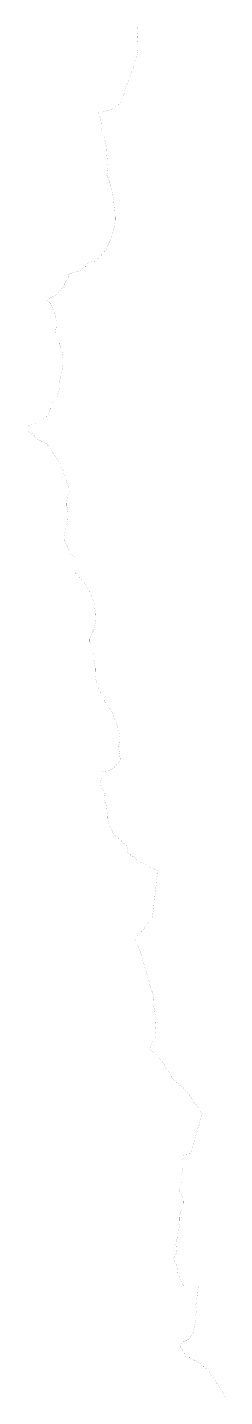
# Model space of a CAD drawing. Header units: metres. Extents: x 255476 to 378809, y 1739479 to 2227865.
# Drawn here: x 255476 to 271623, y 2115833 to 2227865 of the extents above; entities that cross this region are included whole.
import ezdxf

# ---------------------------------------------------------------- set-up
doc = ezdxf.new("R2010")
doc.units = ezdxf.units.M
doc.header["$MEASUREMENT"] = 0
doc.layers.add('COASTLINE', color=5, linetype='Continuous')

msp = doc.modelspace()

# ---------------------------------------------------------------- linework, layer by layer
at = {"layer": 'COASTLINE', "color": 1, "flags": 128}
msp.add_lwpolyline([(264494, 2227863, 5, 5, 0), (264491, 2227851, 5, 5, 0), (264491, 2227832, 5, 5, 0), (264486, 2227763, 5, 5, 0), (264482, 2227726, 5, 5, 0), (264482, 2227717, 5, 5, 0), (264480, 2227639, 5, 5, 0), (264472, 2227551, 5, 5, 0), (264523, 2227086, 5, 5, 0), (264514, 2226966, 5, 5, 0), (264513, 2226919, 5, 5, 0), (264509, 2226863, 5, 5, 0), (264509, 2226854, 5, 5, 0), (264512, 2226817, 5, 5, 0), (264517, 2226744, 5, 5, 0), (264523, 2226677, 5, 5, 0), (264530, 2226577, 5, 5, 0), (264534, 2226451, 5, 5, 0), (264535, 2226369, 5, 5, 0), (264537, 2226231, 5, 5, 0), (264533, 2226075, 5, 5, 0), (264510, 2225895, 5, 5, 0), (264491, 2225802, 5, 5, 0), (264477, 2225700, 5, 5, 0), (264463, 2225633, 5, 5, 0), (264452, 2225568, 5, 5, 0), (264433, 2225474, 5, 5, 0), (264413, 2225396, 5, 5, 0), (264395, 2225327, 5, 5, 0), (264370, 2225235, 5, 5, 0), (264330, 2225099, 5, 5, 0), (264327, 2225091, 5, 5, 0), (264317, 2225049, 5, 5, 0), (264299, 2224976, 5, 5, 0), (264285, 2224935, 5, 5, 0), (264278, 2224910, 5, 5, 0), (264259, 2224851, 5, 5, 0), (264241, 2224796, 5, 5, 0), (264224, 2224751, 5, 5, 0), (264206, 2224704, 5, 5, 0), (264179, 2224632, 5, 5, 0), (264170, 2224614, 5, 5, 0), (264154, 2224557, 5, 5, 0), (264110, 2224434, 5, 5, 0), (264081, 2224370, 5, 5, 0), (264073, 2224349, 5, 5, 0), (264053, 2224294, 5, 5, 0), (264029, 2224229, 5, 5, 0), (264000, 2224151, 5, 5, 0), (263981, 2224105, 5, 5, 0), (263954, 2224026, 5, 5, 0), (263907, 2223919, 5, 5, 0), (263896, 2223893, 5, 5, 0), (263886, 2223864, 5, 5, 0), (263870, 2223821, 5, 5, 0), (263851, 2223761, 5, 5, 0), (263824, 2223697, 5, 5, 0), (263802, 2223623, 5, 5, 0), (263791, 2223591, 5, 5, 0), (263741, 2223353, 5, 5, 0), (263558, 2223116, 5, 5, 0), (263551, 2223060, 5, 5, 0), (263535, 2222997, 5, 5, 0), (263503, 2222858, 5, 5, 0), (263483, 2222806, 5, 5, 0), (263483, 2222805, 5, 5, 0), (263479, 2222789, 5, 5, 0), (263471, 2222760, 5, 5, 0), (263464, 2222722, 5, 5, 0), (263454, 2222678, 5, 5, 0), (263428, 2222552, 5, 5, 0), (263380, 2222396, 5, 5, 0), (263330, 2222278, 5, 5, 0), (263321, 2222259, 5, 5, 0), (263303, 2222206, 5, 5, 0), (263294, 2222179, 5, 5, 0), (263277, 2222126, 5, 5, 0), (263253, 2222010, 5, 5, 0), (263172, 2221852, 5, 5, 0), (263078, 2221675, 5, 5, 0), (262567, 2221235, 5, 5, 0), (262290, 2221163, 5, 5, 0), (262281, 2221159, 5, 5, 0), (262199, 2221122, 5, 5, 0), (262134, 2221101, 5, 5, 0), (262068, 2221069, 5, 5, 0), (261899, 2221010, 5, 5, 0), (261612, 2220960, 5, 5, 0), (261457, 2220980, 5, 5, 0), (261402, 2220971, 5, 5, 0), (261356, 2220976, 5, 5, 0), (261346, 2220939, 5, 5, 0), (261318, 2220882, 5, 5, 0), (261318, 2220881, 5, 5, 0), (261328, 2220837, 5, 5, 0), (261337, 2220806, 5, 5, 0), (261364, 2220719, 5, 5, 0), (261397, 2220610, 5, 5, 0), (261429, 2220498, 5, 5, 0), (261461, 2220362, 5, 5, 0), (261476, 2220286, 5, 5, 0), (261498, 2220175, 5, 5, 0), (261509, 2220071, 5, 5, 0), (261524, 2219899, 5, 5, 0), (261528, 2219762, 5, 5, 0), (261528, 2219702, 5, 5, 0), (261528, 2219686, 5, 5, 0), (261531, 2219649, 5, 5, 0), (261543, 2219588, 5, 5, 0), (261562, 2219497, 5, 5, 0), (261581, 2219391, 5, 5, 0), (261585, 2219377, 5, 5, 0), (261625, 2219257, 5, 5, 0), (261656, 2219166, 5, 5, 0), (261697, 2219042, 5, 5, 0), (261752, 2218870, 5, 5, 0), (261795, 2218709, 5, 5, 0), (261824, 2218578, 5, 5, 0), (261851, 2218462, 5, 5, 0), (261883, 2218319, 5, 5, 0), (261906, 2218203, 5, 5, 0), (261936, 2218021, 5, 5, 0), (261952, 2217868, 5, 5, 0), (261963, 2217703, 5, 5, 0), (261969, 2217546, 5, 5, 0), (261968, 2217467, 5, 5, 0), (261979, 2217421, 5, 5, 0), (261998, 2217241, 5, 5, 0), (262016, 2217033, 5, 5, 0), (262011, 2216863, 5, 5, 0), (262012, 2216671, 5, 5, 0), (261984, 2216471, 5, 5, 0), (262048, 2216095, 5, 5, 0), (261993, 2215852, 5, 5, 0), (261975, 2215790, 5, 5, 0), (262046, 2215648, 5, 5, 0), (262123, 2215481, 5, 5, 0), (262166, 2215362, 5, 5, 0), (262226, 2215176, 5, 5, 0), (262236, 2215050, 5, 5, 0), (262241, 2215031, 5, 5, 0), (262254, 2214979, 5, 5, 0), (262265, 2214938, 5, 5, 0), (262266, 2214932, 5, 5, 0), (262295, 2214862, 5, 5, 0), (262350, 2214660, 5, 5, 0), (262364, 2214553, 5, 5, 0), (262379, 2214497, 5, 5, 0), (262388, 2214456, 5, 5, 0), (262452, 2214199, 5, 5, 0), (262479, 2214039, 5, 5, 0), (262506, 2213903, 5, 5, 0), (262519, 2213801, 5, 5, 0), (262533, 2213727, 5, 5, 0), (262554, 2213558, 5, 5, 0), (262562, 2213446, 5, 5, 0), (262571, 2213414, 5, 5, 0), (262590, 2213302, 5, 5, 0), (262601, 2213200, 5, 5, 0), (262608, 2213140, 5, 5, 0), (262616, 2213058, 5, 5, 0), (262625, 2212980, 5, 5, 0), (262627, 2212933, 5, 5, 0), (262632, 2212903, 5, 5, 0), (262642, 2212813, 5, 5, 0), (262654, 2212679, 5, 5, 0), (262651, 2212589, 5, 5, 0), (262651, 2212582, 5, 5, 0), (262652, 2212545, 5, 5, 0), (262655, 2212473, 5, 5, 0), (262657, 2212419, 5, 5, 0), (262662, 2212347, 5, 5, 0), (262665, 2212242, 5, 5, 0), (262663, 2212143, 5, 5, 0), (262660, 2212065, 5, 5, 0), (262656, 2211998, 5, 5, 0), (262649, 2211900, 5, 5, 0), (262637, 2211793, 5, 5, 0), (262630, 2211747, 5, 5, 0), (262625, 2211701, 5, 5, 0), (262614, 2211639, 5, 5, 0), (262606, 2211577, 5, 5, 0), (262586, 2211481, 5, 5, 0), (262549, 2211328, 5, 5, 0), (262527, 2211251, 5, 5, 0), (262515, 2211213, 5, 5, 0), (262505, 2211172, 5, 5, 0), (262475, 2211067, 5, 5, 0), (262448, 2210984, 5, 5, 0), (262423, 2210914, 5, 5, 0), (262412, 2210885, 5, 5, 0), (262402, 2210857, 5, 5, 0), (262390, 2210825, 5, 5, 0), (262376, 2210789, 5, 5, 0), (262349, 2210717, 5, 5, 0), (262315, 2210618, 5, 5, 0), (262286, 2210544, 5, 5, 0), (262268, 2210497, 5, 5, 0), (262257, 2210463, 5, 5, 0), (262225, 2210366, 5, 5, 0), (262125, 2210165, 5, 5, 0), (262063, 2210042, 5, 5, 0), (262053, 2210022, 5, 5, 0), (262045, 2210002, 5, 5, 0), (262013, 2209918, 5, 5, 0), (261951, 2209703, 5, 5, 0), (261059, 2208723, 5, 5, 0), (260759, 2208683, 5, 5, 0), (260716, 2208668, 5, 5, 0), (260708, 2208665, 5, 5, 0), (260615, 2208622, 5, 5, 0), (260476, 2208593, 5, 5, 0), (260407, 2208494, 5, 5, 0), (260317, 2208388, 5, 5, 0), (260197, 2208265, 5, 5, 0), (260075, 2208174, 5, 5, 0), (259962, 2208091, 5, 5, 0), (259836, 2208022, 5, 5, 0), (259734, 2207963, 5, 5, 0), (259584, 2207895, 5, 5, 0), (259435, 2207846, 5, 5, 0), (259292, 2207807, 5, 5, 0), (259141, 2207777, 5, 5, 0), (259096, 2207774, 5, 5, 0), (259079, 2207763, 5, 5, 0), (258953, 2207703, 5, 5, 0), (258898, 2207679, 5, 5, 0), (258854, 2207581, 5, 5, 0), (258830, 2207396, 5, 5, 0), (258600, 2207001, 5, 5, 0), (258568, 2206964, 5, 5, 0), (258551, 2206932, 5, 5, 0), (258526, 2206881, 5, 5, 0), (258465, 2206748, 5, 5, 0), (258395, 2206630, 5, 5, 0), (258335, 2206538, 5, 5, 0), (258209, 2206331, 5, 5, 0), (257857, 2206031, 5, 5, 0), (257709, 2205921, 5, 5, 0), (257570, 2205836, 5, 5, 0), (257461, 2205780, 5, 5, 0), (257415, 2205754, 5, 5, 0), (257382, 2205728, 5, 5, 0), (257273, 2205649, 5, 5, 0), (257157, 2205573, 5, 5, 0), (257103, 2205543, 5, 5, 0), (257167, 2205467, 5, 5, 0), (257366, 2205277, 5, 5, 0), (257598, 2204730, 5, 5, 0), (257612, 2204665, 5, 5, 0), (257629, 2204632, 5, 5, 0), (257726, 2204421, 5, 5, 0), (257778, 2204216, 5, 5, 0), (257801, 2204123, 5, 5, 0), (257827, 2203969, 5, 5, 0), (257851, 2203755, 5, 5, 0), (257840, 2203577, 5, 5, 0), (257838, 2203355, 5, 5, 0), (257787, 2202996, 5, 5, 0), (257755, 2202921, 5, 5, 0), (257873, 2202824, 5, 5, 0), (258135, 2202037, 5, 5, 0), (258132, 2201959, 5, 5, 0), (258142, 2201915, 5, 5, 0), (258148, 2201851, 5, 5, 0), (258154, 2201830, 5, 5, 0), (258209, 2201666, 5, 5, 0), (258250, 2201524, 5, 5, 0), (258308, 2201354, 5, 5, 0), (258337, 2201179, 5, 5, 0), (258401, 2200680, 5, 5, 0), (258355, 2200557, 5, 5, 0), (258365, 2200430, 5, 5, 0), (258357, 2200253, 5, 5, 0), (258360, 2200233, 5, 5, 0), (258299, 2199694, 5, 5, 0), (258240, 2199617, 5, 5, 0), (258238, 2199583, 5, 5, 0), (258238, 2199431, 5, 5, 0), (258127, 2198972, 5, 5, 0), (258120, 2198966, 5, 5, 0), (258105, 2198897, 5, 5, 0), (258081, 2198790, 5, 5, 0), (258062, 2198663, 5, 5, 0), (258060, 2198652, 5, 5, 0), (258147, 2198466, 5, 5, 0), (257918, 2197602, 5, 5, 0), (257679, 2197363, 5, 5, 0), (257643, 2197333, 5, 5, 0), (257558, 2197199, 5, 5, 0), (257412, 2197076, 5, 5, 0), (257400, 2197057, 5, 5, 0), (257395, 2197048, 5, 5, 0), (257361, 2196969, 5, 5, 0), (257347, 2196941, 5, 5, 0), (257351, 2196816, 5, 5, 0), (257341, 2196626, 5, 5, 0), (257278, 2196369, 5, 5, 0), (257140, 2196136, 5, 5, 0), (256907, 2195871, 5, 5, 0), (256696, 2195781, 5, 5, 0), (256642, 2195755, 5, 5, 0), (256598, 2195740, 5, 5, 0), (256598, 2195740, 5, 5, 0), (256522, 2195659, 5, 5, 0), (256334, 2195532, 5, 5, 0), (256171, 2195447, 5, 5, 0), (255920, 2195356, 5, 5, 0), (255776, 2195336, 5, 5, 0), (255594, 2195300, 5, 5, 0), (255483, 2195281, 5, 5, 0), (255482, 2195225, 5, 5, 0), (255479, 2194793, 5, 5, 0), (255503, 2194788, 5, 5, 0), (255709, 2194711, 5, 5, 0), (255894, 2194593, 5, 5, 0), (256076, 2194437, 5, 5, 0), (256287, 2194125, 5, 5, 0), (256323, 2194116, 5, 5, 0), (256516, 2194056, 5, 5, 0), (256636, 2193993, 5, 5, 0), (256857, 2193895, 5, 5, 0), (257108, 2193731, 5, 5, 0), (257367, 2193443, 5, 5, 0), (257444, 2193184, 5, 5, 0), (257450, 2193177, 5, 5, 0), (257615, 2192975, 5, 5, 0), (257816, 2192693, 5, 5, 0), (258021, 2192399, 5, 5, 0), (258253, 2191993, 5, 5, 0), (258379, 2191667, 5, 5, 0), (258473, 2191351, 5, 5, 0), (258547, 2191092, 5, 5, 0), (258609, 2190901, 5, 5, 0), (258659, 2190778, 5, 5, 0), (258918, 2189944, 5, 5, 0), (258840, 2189656, 5, 5, 0), (258825, 2189586, 5, 5, 0), (258801, 2189495, 5, 5, 0), (258791, 2189449, 5, 5, 0), (258770, 2189331, 5, 5, 0), (258732, 2189188, 5, 5, 0), (258727, 2189168, 5, 5, 0), (258724, 2189139, 5, 5, 0), (258715, 2189045, 5, 5, 0), (258710, 2188954, 5, 5, 0), (258705, 2188894, 5, 5, 0), (258706, 2188834, 5, 5, 0), (258704, 2188735, 5, 5, 0), (258707, 2188701, 5, 5, 0), (258713, 2188663, 5, 5, 0), (258735, 2188553, 5, 5, 0), (258760, 2188425, 5, 5, 0), (258782, 2188286, 5, 5, 0), (258802, 2188126, 5, 5, 0), (258811, 2187914, 5, 5, 0), (258801, 2187761, 5, 5, 0), (258784, 2187578, 5, 5, 0), (258759, 2187429, 5, 5, 0), (258735, 2187296, 5, 5, 0), (258703, 2187144, 5, 5, 0), (258669, 2186998, 5, 5, 0), (258636, 2186875, 5, 5, 0), (258581, 2186690, 5, 5, 0), (258508, 2186522, 5, 5, 0), (258470, 2186431, 5, 5, 0), (258466, 2186420, 5, 5, 0), (258483, 2186296, 5, 5, 0), (258488, 2186250, 5, 5, 0), (258497, 2186210, 5, 5, 0), (258529, 2186091, 5, 5, 0), (258545, 2185893, 5, 5, 0), (258545, 2185878, 5, 5, 0), (258607, 2185742, 5, 5, 0), (258628, 2185620, 5, 5, 0), (258702, 2185520, 5, 5, 0), (258782, 2185316, 5, 5, 0), (258815, 2185184, 5, 5, 0), (258817, 2185175, 5, 5, 0), (258826, 2185150, 5, 5, 0), (258875, 2185009, 5, 5, 0), (258879, 2184988, 5, 5, 0), (258927, 2184931, 5, 5, 0), (258953, 2184883, 5, 5, 0), (258987, 2184842, 5, 5, 0), (259021, 2184781, 5, 5, 0), (259034, 2184764, 5, 5, 0), (259041, 2184754, 5, 5, 0), (259379, 2184513, 5, 5, 0), (259382, 2183245, 5, 5, 0), (259401, 2183225, 5, 5, 0), (259450, 2183175, 5, 5, 0), (259503, 2183116, 5, 5, 0), (259535, 2183081, 5, 5, 0), (259581, 2183030, 5, 5, 0), (259604, 2183005, 5, 5, 0), (259648, 2182960, 5, 5, 0), (259705, 2182896, 5, 5, 0), (259749, 2182844, 5, 5, 0), (259766, 2182822, 5, 5, 0), (259785, 2182802, 5, 5, 0), (259839, 2182740, 5, 5, 0), (259881, 2182691, 5, 5, 0), (259911, 2182654, 5, 5, 0), (259953, 2182605, 5, 5, 0), (259958, 2182600, 5, 5, 0), (259966, 2182593, 5, 5, 0), (260106, 2182451, 5, 5, 0), (260193, 2182317, 5, 5, 0), (260234, 2182257, 5, 5, 0), (260331, 2182093, 5, 5, 0), (260413, 2181956, 5, 5, 0), (260502, 2181796, 5, 5, 0), (260582, 2181648, 5, 5, 0), (260674, 2181466, 5, 5, 0), (260752, 2181279, 5, 5, 0), (260818, 2181093, 5, 5, 0), (260867, 2180924, 5, 5, 0), (260906, 2180789, 5, 5, 0), (260946, 2180614, 5, 5, 0), (260984, 2180434, 5, 5, 0), (261008, 2180269, 5, 5, 0), (261020, 2180198, 5, 5, 0), (261045, 2180034, 5, 5, 0), (261054, 2179813, 5, 5, 0), (261046, 2179671, 5, 5, 0), (261042, 2179593, 5, 5, 0), (261038, 2179489, 5, 5, 0), (261036, 2179469, 5, 5, 0), (261037, 2179447, 5, 5, 0), (261065, 2179294, 5, 5, 0), (260944, 2178622, 5, 5, 0), (260803, 2178347, 5, 5, 0), (260757, 2178230, 5, 5, 0), (260674, 2178076, 5, 5, 0), (260599, 2177944, 5, 5, 0), (260598, 2177942, 5, 5, 0), (260581, 2177850, 5, 5, 0), (260591, 2177788, 5, 5, 0), (260590, 2177644, 5, 5, 0), (260589, 2177623, 5, 5, 0), (260589, 2177581, 5, 5, 0), (260643, 2177448, 5, 5, 0), (260627, 2177375, 5, 5, 0), (260681, 2177327, 5, 5, 0), (260746, 2177131, 5, 5, 0), (260846, 2176931, 5, 5, 0), (260846, 2176834, 5, 5, 0), (260863, 2176788, 5, 5, 0), (260898, 2176587, 5, 5, 0), (260900, 2176457, 5, 5, 0), (260911, 2176304, 5, 5, 0), (260899, 2176150, 5, 5, 0), (260892, 2176114, 5, 5, 0), (260909, 2176072, 5, 5, 0), (260941, 2175957, 5, 5, 0), (260961, 2175864, 5, 5, 0), (260975, 2175775, 5, 5, 0), (260977, 2175766, 5, 5, 0), (260981, 2175748, 5, 5, 0), (260987, 2175717, 5, 5, 0), (261005, 2175633, 5, 5, 0), (261026, 2175431, 5, 5, 0), (261027, 2175319, 5, 5, 0), (261028, 2175202, 5, 5, 0), (261019, 2175115, 5, 5, 0), (261019, 2175115, 5, 5, 0), (261016, 2175034, 5, 5, 0), (261014, 2174978, 5, 5, 0), (261012, 2174918, 5, 5, 0), (261009, 2174864, 5, 5, 0), (261007, 2174840, 5, 5, 0), (261020, 2174772, 5, 5, 0), (261023, 2174763, 5, 5, 0), (261024, 2174752, 5, 5, 0), (261025, 2174744, 5, 5, 0), (261026, 2174738, 5, 5, 0), (261027, 2174735, 5, 5, 0), (261036, 2174697, 5, 5, 0), (261040, 2174675, 5, 5, 0), (261048, 2174648, 5, 5, 0), (261049, 2174643, 5, 5, 0), (261062, 2174601, 5, 5, 0), (261064, 2174594, 5, 5, 0), (261076, 2174564, 5, 5, 0), (261103, 2174449, 5, 5, 0), (261119, 2174383, 5, 5, 0), (261140, 2174291, 5, 5, 0), (261142, 2174279, 5, 5, 0), (261163, 2174230, 5, 5, 0), (261186, 2174150, 5, 5, 0), (261193, 2174125, 5, 5, 0), (261205, 2174088, 5, 5, 0), (261209, 2174075, 5, 5, 0), (261224, 2174034, 5, 5, 0), (261241, 2173984, 5, 5, 0), (261256, 2173937, 5, 5, 0), (261260, 2173924, 5, 5, 0), (261269, 2173896, 5, 5, 0), (261274, 2173879, 5, 5, 0), (261296, 2173817, 5, 5, 0), (261310, 2173754, 5, 5, 0), (261314, 2173741, 5, 5, 0), (261330, 2173687, 5, 5, 0), (261335, 2173670, 5, 5, 0), (261344, 2173642, 5, 5, 0), (261349, 2173626, 5, 5, 0), (261352, 2173622, 5, 5, 0), (261363, 2173597, 5, 5, 0), (261439, 2173461, 5, 5, 0), (261452, 2173436, 5, 5, 0), (261457, 2173428, 5, 5, 0), (261469, 2173408, 5, 5, 0), (261501, 2173348, 5, 5, 0), (261515, 2173322, 5, 5, 0), (261529, 2173294, 5, 5, 0), (261550, 2173251, 5, 5, 0), (261563, 2173225, 5, 5, 0), (261569, 2173213, 5, 5, 0), (261587, 2173179, 5, 5, 0), (261598, 2173158, 5, 5, 0), (261617, 2173123, 5, 5, 0), (261638, 2173077, 5, 5, 0), (261643, 2173067, 5, 5, 0), (261658, 2173041, 5, 5, 0), (261675, 2173004, 5, 5, 0), (261698, 2172960, 5, 5, 0), (261709, 2172934, 5, 5, 0), (261730, 2172893, 5, 5, 0), (261743, 2172860, 5, 5, 0), (261745, 2172857, 5, 5, 0), (261778, 2172788, 5, 5, 0), (261788, 2172764, 5, 5, 0), (261794, 2172752, 5, 5, 0), (261804, 2172731, 5, 5, 0), (261812, 2172716, 5, 5, 0), (261830, 2172679, 5, 5, 0), (261843, 2172657, 5, 5, 0), (261879, 2172587, 5, 5, 0), (261882, 2172580, 5, 5, 0), (261891, 2172568, 5, 5, 0), (261943, 2172485, 5, 5, 0), (261947, 2172477, 5, 5, 0), (261987, 2172418, 5, 5, 0), (262038, 2172348, 5, 5, 0), (262106, 2172241, 5, 5, 0), (262121, 2172220, 5, 5, 0), (262175, 2172146, 5, 5, 0), (262248, 2172037, 5, 5, 0), (262311, 2171947, 5, 5, 0), (262424, 2171770, 5, 5, 0), (262504, 2171582, 5, 5, 0), (262590, 2171365, 5, 5, 0), (262623, 2171245, 5, 5, 0), (262633, 2171210, 5, 5, 0), (262633, 2171210, 5, 5, 0), (262649, 2171177, 5, 5, 0), (262664, 2171139, 5, 5, 0), (262676, 2171115, 5, 5, 0), (262684, 2171096, 5, 5, 0), (262691, 2171083, 5, 5, 0), (262711, 2171038, 5, 5, 0), (262741, 2170975, 5, 5, 0), (262766, 2170909, 5, 5, 0), (262784, 2170864, 5, 5, 0), (262796, 2170829, 5, 5, 0), (262807, 2170802, 5, 5, 0), (262822, 2170760, 5, 5, 0), (262843, 2170706, 5, 5, 0), (262870, 2170618, 5, 5, 0), (262888, 2170557, 5, 5, 0), (262889, 2170554, 5, 5, 0), (262912, 2170473, 5, 5, 0), (262928, 2170406, 5, 5, 0), (262936, 2170362, 5, 5, 0), (262940, 2170341, 5, 5, 0), (262950, 2170308, 5, 5, 0), (262951, 2170303, 5, 5, 0), (262972, 2170246, 5, 5, 0), (263017, 2169855, 5, 5, 0), (263010, 2169791, 5, 5, 0), (263015, 2169741, 5, 5, 0), (263006, 2169638, 5, 5, 0), (263009, 2169575, 5, 5, 0), (263002, 2169497, 5, 5, 0), (262998, 2169429, 5, 5, 0), (262983, 2169311, 5, 5, 0), (262964, 2169197, 5, 5, 0), (262935, 2169061, 5, 5, 0), (262938, 2169030, 5, 5, 0), (262940, 2168977, 5, 5, 0), (263087, 2167956, 5, 5, 0), (262843, 2167625, 5, 5, 0), (262812, 2167579, 5, 5, 0), (262771, 2167527, 5, 5, 0), (262719, 2167466, 5, 5, 0), (262654, 2167403, 5, 5, 0), (262621, 2167373, 5, 5, 0), (262576, 2167330, 5, 5, 0), (262472, 2167257, 5, 5, 0), (262408, 2167219, 5, 5, 0), (262407, 2167218, 5, 5, 0), (262349, 2167180, 5, 5, 0), (262342, 2167174, 5, 5, 0), (262331, 2167168, 5, 5, 0), (262235, 2167105, 5, 5, 0), (262151, 2167076, 5, 5, 0), (262121, 2167063, 5, 5, 0), (262035, 2166998, 5, 5, 0), (261736, 2166971, 5, 5, 0), (261728, 2166969, 5, 5, 0), (261668, 2166955, 5, 5, 0), (261655, 2166952, 5, 5, 0), (261610, 2166938, 5, 5, 0), (261558, 2166927, 5, 5, 0), (261566, 2166826, 5, 5, 0), (261563, 2166718, 5, 5, 0), (261563, 2166655, 5, 5, 0), (261552, 2166474, 5, 5, 0), (261507, 2166303, 5, 5, 0), (261474, 2166205, 5, 5, 0), (261450, 2166135, 5, 5, 0), (261447, 2166120, 5, 5, 0), (261434, 2166055, 5, 5, 0), (261419, 2165948, 5, 5, 0), (261414, 2165926, 5, 5, 0), (261425, 2165875, 5, 5, 0), (261425, 2165875, 5, 5, 0), (261438, 2165858, 5, 5, 0), (261463, 2165811, 5, 5, 0), (261504, 2165784, 5, 5, 0), (261764, 2165328, 5, 5, 0), (261816, 2165063, 5, 5, 0), (261825, 2164900, 5, 5, 0), (261830, 2164681, 5, 5, 0), (261800, 2164578, 5, 5, 0), (261795, 2164519, 5, 5, 0), (261805, 2164502, 5, 5, 0), (261855, 2164396, 5, 5, 0), (261900, 2164288, 5, 5, 0), (261918, 2164225, 5, 5, 0), (261931, 2164186, 5, 5, 0), (261952, 2164105, 5, 5, 0), (261975, 2163999, 5, 5, 0), (261984, 2163901, 5, 5, 0), (261988, 2163859, 5, 5, 0), (261994, 2163780, 5, 5, 0), (261997, 2163693, 5, 5, 0), (261997, 2163644, 5, 5, 0), (261998, 2163593, 5, 5, 0), (262000, 2163584, 5, 5, 0), (262008, 2163538, 5, 5, 0), (262018, 2163475, 5, 5, 0), (262027, 2163393, 5, 5, 0), (262033, 2163312, 5, 5, 0), (262036, 2163221, 5, 5, 0), (262034, 2163176, 5, 5, 0), (262091, 2163101, 5, 5, 0), (262170, 2162557, 5, 5, 0), (262183, 2162542, 5, 5, 0), (262234, 2162467, 5, 5, 0), (262282, 2162399, 5, 5, 0), (262334, 2162311, 5, 5, 0), (262391, 2162202, 5, 5, 0), (262440, 2162062, 5, 5, 0), (262447, 2162030, 5, 5, 0), (262462, 2162010, 5, 5, 0), (262509, 2161886, 5, 5, 0), (262525, 2161863, 5, 5, 0), (262582, 2161764, 5, 5, 0), (262590, 2161746, 5, 5, 0), (262666, 2161736, 5, 5, 0), (263716, 2160815, 5, 5, 0), (263629, 2160485, 5, 5, 0), (263655, 2160435, 5, 5, 0), (263697, 2160320, 5, 5, 0), (263755, 2160288, 5, 5, 0), (263874, 2160205, 5, 5, 0), (263951, 2160133, 5, 5, 0), (263973, 2160115, 5, 5, 0), (264014, 2160083, 5, 5, 0), (264016, 2160081, 5, 5, 0), (264025, 2160076, 5, 5, 0), (264067, 2160046, 5, 5, 0), (264187, 2159989, 5, 5, 0), (264342, 2159853, 5, 5, 0), (264359, 2159840, 5, 5, 0), (264422, 2159796, 5, 5, 0), (264536, 2159719, 5, 5, 0), (264672, 2159628, 5, 5, 0), (264745, 2159572, 5, 5, 0), (264750, 2159568, 5, 5, 0), (264784, 2159550, 5, 5, 0), (264883, 2159487, 5, 5, 0), (264946, 2159446, 5, 5, 0), (264949, 2159443, 5, 5, 0), (264993, 2159418, 5, 5, 0), (265039, 2159393, 5, 5, 0), (265091, 2159364, 5, 5, 0), (265110, 2159354, 5, 5, 0), (265178, 2159335, 5, 5, 0), (265315, 2159270, 5, 5, 0), (265430, 2159210, 5, 5, 0), (265475, 2159181, 5, 5, 0), (266156, 2158861, 5, 5, 0), (265705, 2154963, 5, 5, 0), (265460, 2154712, 5, 5, 0), (265442, 2154691, 5, 5, 0), (265347, 2154563, 5, 5, 0), (265187, 2154348, 5, 5, 0), (265048, 2154152, 5, 5, 0), (264926, 2153992, 5, 5, 0), (264816, 2153857, 5, 5, 0), (264731, 2153761, 5, 5, 0), (264634, 2153662, 5, 5, 0), (264522, 2153564, 5, 5, 0), (264397, 2153467, 5, 5, 0), (264299, 2153402, 5, 5, 0), (264222, 2153353, 5, 5, 0), (264225, 2153330, 5, 5, 0), (264231, 2153257, 5, 5, 0), (264233, 2153252, 5, 5, 0), (264237, 2153245, 5, 5, 0), (264272, 2153191, 5, 5, 0), (264324, 2153113, 5, 5, 0), (264368, 2153030, 5, 5, 0), (264406, 2152975, 5, 5, 0), (264477, 2152845, 5, 5, 0), (264516, 2152754, 5, 5, 0), (264545, 2152696, 5, 5, 0), (264581, 2152607, 5, 5, 0), (264621, 2152507, 5, 5, 0), (264678, 2152354, 5, 5, 0), (264716, 2152194, 5, 5, 0), (264744, 2152122, 5, 5, 0), (264809, 2151928, 5, 5, 0), (264844, 2151803, 5, 5, 0), (264890, 2151684, 5, 5, 0), (264942, 2151494, 5, 5, 0), (264980, 2151370, 5, 5, 0), (265040, 2151155, 5, 5, 0), (265088, 2150983, 5, 5, 0), (265120, 2150872, 5, 5, 0), (265166, 2150727, 5, 5, 0), (265219, 2150544, 5, 5, 0), (265269, 2150383, 5, 5, 0), (265324, 2150197, 5, 5, 0), (265365, 2150059, 5, 5, 0), (265410, 2149913, 5, 5, 0), (265442, 2149778, 5, 5, 0), (265482, 2149652, 5, 5, 0), (265532, 2149482, 5, 5, 0), (265582, 2149287, 5, 5, 0), (265621, 2149127, 5, 5, 0), (265649, 2149037, 5, 5, 0), (265650, 2149035, 5, 5, 0), (265669, 2148998, 5, 5, 0), (265740, 2148850, 5, 5, 0), (265783, 2148665, 5, 5, 0), (265813, 2148443, 5, 5, 0), (265795, 2148299, 5, 5, 0), (265814, 2148119, 5, 5, 0), (265806, 2147986, 5, 5, 0), (265813, 2147915, 5, 5, 0), (265813, 2147892, 5, 5, 0), (265830, 2147740, 5, 5, 0), (265830, 2147710, 5, 5, 0), (265868, 2147575, 5, 5, 0), (265892, 2147446, 5, 5, 0), (265910, 2147330, 5, 5, 0), (265914, 2147281, 5, 5, 0), (265925, 2147214, 5, 5, 0), (265947, 2147003, 5, 5, 0), (265944, 2146842, 5, 5, 0), (265944, 2146731, 5, 5, 0), (265943, 2146566, 5, 5, 0), (265935, 2146392, 5, 5, 0), (265935, 2146385, 5, 5, 0), (266003, 2146182, 5, 5, 0), (265938, 2145172, 5, 5, 0), (265778, 2145027, 5, 5, 0), (265770, 2145002, 5, 5, 0), (265723, 2144870, 5, 5, 0), (265681, 2144732, 5, 5, 0), (265591, 2144505, 5, 5, 0), (265553, 2144447, 5, 5, 0), (265540, 2144419, 5, 5, 0), (265526, 2144356, 5, 5, 0), (265501, 2144253, 5, 5, 0), (265503, 2144250, 5, 5, 0), (265528, 2144226, 5, 5, 0), (265590, 2144152, 5, 5, 0), (265608, 2144129, 5, 5, 0), (265631, 2144112, 5, 5, 0), (265675, 2144081, 5, 5, 0), (265752, 2144020, 5, 5, 0), (265792, 2143989, 5, 5, 0), (265873, 2143925, 5, 5, 0), (265896, 2143903, 5, 5, 0), (265941, 2143868, 5, 5, 0), (265970, 2143837, 5, 5, 0), (266014, 2143801, 5, 5, 0), (266071, 2143735, 5, 5, 0), (266076, 2143730, 5, 5, 0), (266161, 2143648, 5, 5, 0), (266226, 2143571, 5, 5, 0), (266304, 2143480, 5, 5, 0), (266311, 2143469, 5, 5, 0), (266372, 2143395, 5, 5, 0), (266390, 2143369, 5, 5, 0), (266429, 2143330, 5, 5, 0), (266523, 2143205, 5, 5, 0), (266606, 2143081, 5, 5, 0), (266669, 2142988, 5, 5, 0), (266739, 2142881, 5, 5, 0), (266796, 2142783, 5, 5, 0), (266835, 2142726, 5, 5, 0), (266869, 2142670, 5, 5, 0), (266917, 2142608, 5, 5, 0), (267267, 2142016, 5, 5, 0), (267319, 2141875, 5, 5, 0), (267321, 2141870, 5, 5, 0), (267362, 2141816, 5, 5, 0), (267391, 2141793, 5, 5, 0), (267464, 2141736, 5, 5, 0), (267548, 2141672, 5, 5, 0), (267608, 2141623, 5, 5, 0), (268044, 2141261, 5, 5, 0), (268049, 2141255, 5, 5, 0), (268065, 2141243, 5, 5, 0), (268090, 2141226, 5, 5, 0), (268153, 2141182, 5, 5, 0), (268275, 2141083, 5, 5, 0), (268355, 2141005, 5, 5, 0), (268433, 2140926, 5, 5, 0), (268483, 2140865, 5, 5, 0), (268551, 2140790, 5, 5, 0), (268634, 2140685, 5, 5, 0), (268698, 2140609, 5, 5, 0), (268878, 2140343, 5, 5, 0), (269021, 2140126, 5, 5, 0), (269158, 2139879, 5, 5, 0), (269175, 2139853, 5, 5, 0), (269238, 2139774, 5, 5, 0), (269271, 2139729, 5, 5, 0), (269347, 2139643, 5, 5, 0), (269462, 2139497, 5, 5, 0), (269805, 2138999, 5, 5, 0), (268825, 2135710, 5, 5, 0), (268347, 2135650, 5, 5, 0), (268293, 2135632, 5, 5, 0), (268185, 2135138, 5, 5, 0), (268186, 2135128, 5, 5, 0), (268182, 2134987, 5, 5, 0), (268184, 2134854, 5, 5, 0), (268181, 2134719, 5, 5, 0), (268182, 2134545, 5, 5, 0), (268167, 2134387, 5, 5, 0), (268144, 2134193, 5, 5, 0), (268098, 2133991, 5, 5, 0), (268101, 2133964, 5, 5, 0), (268107, 2133810, 5, 5, 0), (268103, 2133649, 5, 5, 0), (268101, 2133535, 5, 5, 0), (268101, 2133421, 5, 5, 0), (268079, 2133258, 5, 5, 0), (268030, 2133059, 5, 5, 0), (267935, 2132856, 5, 5, 0), (267866, 2132758, 5, 5, 0), (267863, 2132726, 5, 5, 0), (267892, 2132699, 5, 5, 0), (267992, 2132472, 5, 5, 0), (268149, 2132254, 5, 5, 0), (268231, 2132001, 5, 5, 0), (268255, 2131822, 5, 5, 0), (268261, 2131617, 5, 5, 0), (268196, 2131291, 5, 5, 0), (268134, 2131194, 5, 5, 0), (268047, 2130968, 5, 5, 0), (267997, 2130873, 5, 5, 0), (267949, 2130784, 5, 5, 0), (267925, 2130743, 5, 5, 0), (267954, 2130521, 5, 5, 0), (267954, 2130339, 5, 5, 0), (267957, 2130265, 5, 5, 0), (267964, 2130079, 5, 5, 0), (267963, 2129943, 5, 5, 0), (267937, 2129746, 5, 5, 0), (267903, 2129646, 5, 5, 0), (267881, 2129559, 5, 5, 0), (267877, 2129543, 5, 5, 0), (267858, 2129445, 5, 5, 0), (267802, 2129235, 5, 5, 0), (267746, 2129080, 5, 5, 0), (267756, 2129017, 5, 5, 0), (267731, 2128757, 5, 5, 0), (267672, 2128541, 5, 5, 0), (267610, 2128378, 5, 5, 0), (267624, 2128296, 5, 5, 0), (267630, 2128275, 5, 5, 0), (267683, 2128141, 5, 5, 0), (267710, 2127800, 5, 5, 0), (267619, 2127416, 5, 5, 0), (267427, 2127168, 5, 5, 0), (267417, 2127158, 5, 5, 0), (267394, 2127111, 5, 5, 0), (267435, 2127049, 5, 5, 0), (267522, 2126966, 5, 5, 0), (267638, 2126718, 5, 5, 0), (267745, 2126451, 5, 5, 0), (267805, 2126154, 5, 5, 0), (267780, 2125870, 5, 5, 0), (267770, 2125800, 5, 5, 0), (267894, 2125674, 5, 5, 0), (267994, 2125516, 5, 5, 0), (268073, 2125394, 5, 5, 0), (268144, 2125224, 5, 5, 0), (268186, 2125073, 5, 5, 0), (268210, 2124951, 5, 5, 0), (269473, 2124929, 5, 5, 0), (269342, 2123839, 5, 5, 0), (269343, 2123831, 5, 5, 0), (269334, 2123628, 5, 5, 0), (269294, 2123426, 5, 5, 0), (269268, 2123358, 5, 5, 0), (269260, 2123321, 5, 5, 0), (269258, 2123314, 5, 5, 0), (269268, 2123268, 5, 5, 0), (269297, 2123081, 5, 5, 0), (269302, 2122836, 5, 5, 0), (269281, 2122635, 5, 5, 0), (269264, 2122569, 5, 5, 0), (269258, 2122504, 5, 5, 0), (269257, 2122138, 5, 5, 0), (269188, 2121718, 5, 5, 0), (269118, 2121404, 5, 5, 0), (269043, 2121031, 5, 5, 0), (268754, 2120562, 5, 5, 0), (268308, 2120345, 5, 5, 0), (268240, 2120334, 5, 5, 0), (268238, 2120328, 5, 5, 0), (268078, 2120128, 5, 5, 0), (267999, 2120051, 5, 5, 0), (267981, 2119893, 5, 5, 0), (268004, 2119870, 5, 5, 0), (268141, 2119676, 5, 5, 0), (268243, 2119508, 5, 5, 0), (268325, 2119366, 5, 5, 0), (268420, 2119142, 5, 5, 0), (268440, 2119028, 5, 5, 0), (268517, 2119020, 5, 5, 0), (268794, 2119003, 5, 5, 0), (269069, 2118827, 5, 5, 0), (269208, 2118812, 5, 5, 0), (269598, 2118535, 5, 5, 0), (269858, 2118329, 5, 5, 0), (270004, 2118199, 5, 5, 0), (270168, 2118061, 5, 5, 0), (270294, 2117943, 5, 5, 0), (270449, 2117733, 5, 5, 0), (270586, 2117548, 5, 5, 0), (270663, 2117438, 5, 5, 0), (270822, 2117216, 5, 5, 0), (270954, 2116993, 5, 5, 0), (271021, 2116864, 5, 5, 0), (271069, 2116784, 5, 5, 0), (271209, 2116552, 5, 5, 0), (271324, 2116381, 5, 5, 0), (271498, 2116105, 5, 5, 0), (271621, 2115774, 5, 5, 0)], format="xyseb", dxfattribs=at)

doc.saveas('drawing.dxf')
